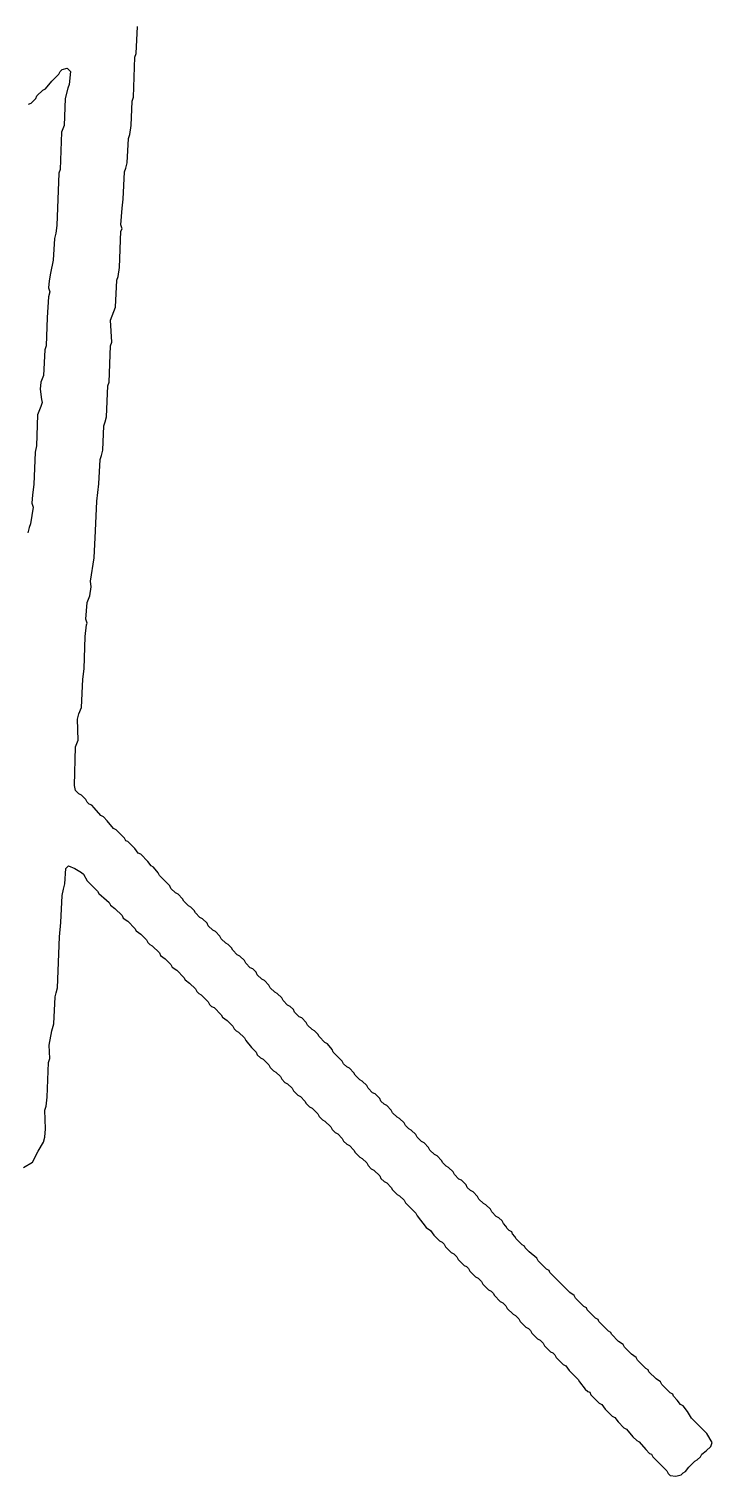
# Model space of a CAD drawing. Header units: millimetres. Extents: x 0 to 174, y 0 to 132.
# Drawn here: x 23.44 to 27.07, y 8.74 to 16.43 of the extents above; entities that cross this region are included whole.
import ezdxf

# ---------------------------------------------------------------- set-up
doc = ezdxf.new("R2010")
doc.units = ezdxf.units.MM
doc.layers.add('BottomOverlay', color=54, linetype='Continuous')

msp = doc.modelspace()

# ---------------------------------------------------------------- linework, layer by layer
at = {"layer": 'BottomOverlay'}
for p, q in [((24.009, 16.2997), (24.0159, 16.4435)), ((23.9953, 16.0669), (24.0022, 16.2792)), ((24.0022, 16.2792), (24.009, 16.2997)), ((23.5263, 16.1115), (23.5605, 16.1525)), ((23.5605, 16.1525), (23.5982, 16.1902)), ((23.5982, 16.1902), (23.605, 16.2039)), ((23.605, 16.2039), (23.6153, 16.2142)), ((23.6153, 16.2142), (23.6427, 16.221)), ((23.6427, 16.221), (23.6598, 16.2039)), ((23.6598, 16.2039), (23.653, 16.1354)), ((23.4749, 16.0601), (23.4818, 16.0738)), ((23.4818, 16.0738), (23.5126, 16.1046)), ((23.5126, 16.1046), (23.5263, 16.1115)), ((23.6461, 16.1149), (23.6324, 16.0601)), ((23.653, 16.1354), (23.6461, 16.1149)), ((23.4373, 16.0293), (23.451, 16.0361)), ((23.451, 16.0361), (23.4749, 16.0601)), ((23.6324, 16.0601), (23.6256, 15.9163)), ((23.9816, 15.9163), (23.9885, 16.0464)), ((23.9885, 16.0464), (23.9953, 16.0669)), ((23.6119, 15.8821), (23.605, 15.6835)), ((23.6256, 15.9163), (23.6119, 15.8821)), ((23.9611, 15.7177), (23.9679, 15.8478)), ((23.9679, 15.8478), (23.9748, 15.8684)), ((23.9748, 15.8684), (23.9816, 15.9163)), ((23.9474, 15.6698), (23.9542, 15.6904)), ((23.9542, 15.6904), (23.9611, 15.7177)), ((23.5982, 15.663), (23.5879, 15.3857)), ((23.605, 15.6835), (23.5982, 15.663)), ((23.9405, 15.526), (23.9474, 15.6698)), ((23.9268, 15.3891), (23.9337, 15.4781)), ((23.9337, 15.4781), (23.9405, 15.526)), ((23.5879, 15.3857), (23.5811, 15.3446)), ((23.9337, 15.3685), (23.9268, 15.3891)), ((23.5742, 15.3172), (23.5674, 15.2008)), ((23.5811, 15.3446), (23.5742, 15.3172)), ((23.92, 15.1631), (23.9268, 15.3548)), ((23.9268, 15.3548), (23.9337, 15.3685)), ((23.5674, 15.2008), (23.5537, 15.1323)), ((23.9132, 15.1152), (23.92, 15.1631)), ((23.5468, 15.0912), (23.5434, 15.0536)), ((23.5537, 15.1323), (23.5468, 15.0912)), ((23.8995, 14.9509), (23.9063, 15.0947)), ((23.9063, 15.0947), (23.9132, 15.1152)), ((23.5434, 15.0056), (23.5366, 14.8961)), ((23.5434, 15.0536), (23.5503, 15.033)), ((23.5503, 15.033), (23.5434, 15.0056)), ((23.8721, 14.8824), (23.8995, 14.9509)), ((23.5366, 14.8961), (23.5297, 14.7455)), ((23.8789, 14.766), (23.8721, 14.8824)), ((23.8721, 14.7455), (23.8789, 14.766)), ((23.5229, 14.7249), (23.516, 14.588)), ((23.5297, 14.7455), (23.5229, 14.7249)), ((23.8652, 14.5537), (23.8721, 14.7455)), ((23.5023, 14.5537), (23.4989, 14.5161)), ((23.516, 14.588), (23.5023, 14.5537)), ((23.8515, 14.3689), (23.8584, 14.5332)), ((23.8584, 14.5332), (23.8652, 14.5537)), ((23.4989, 14.5161), (23.5057, 14.4613)), ((23.5057, 14.4613), (23.5092, 14.4442)), ((23.4852, 14.3791), (23.4784, 14.2148)), ((23.5023, 14.4236), (23.4852, 14.3791)), ((23.5092, 14.4442), (23.5023, 14.4236)), ((23.831, 14.1908), (23.8378, 14.3209)), ((23.8378, 14.3209), (23.8447, 14.3415)), ((23.8447, 14.3415), (23.8515, 14.3689)), ((23.4715, 14.1806), (23.4647, 14.0094)), ((23.4784, 14.2148), (23.4715, 14.1806)), ((23.8173, 14.1429), (23.8241, 14.1635)), ((23.8241, 14.1635), (23.831, 14.1908)), ((23.8104, 14.0128), (23.8173, 14.1429)), ((23.4647, 14.0094), (23.4578, 13.9546)), ((23.8002, 13.9204), (23.8104, 14.0128)), ((23.4578, 13.9546), (23.4544, 13.9101)), ((23.7933, 13.7629), (23.8002, 13.9204)), ((23.4612, 13.8896), (23.4475, 13.8006)), ((23.4544, 13.9101), (23.4612, 13.8896)), ((23.4407, 13.78), (23.4339, 13.7526)), ((23.4475, 13.8006), (23.4407, 13.78)), ((23.7865, 13.6191), (23.7933, 13.7629)), ((23.7659, 13.4959), (23.7865, 13.6191)), ((23.7625, 13.4171), (23.7694, 13.4651)), ((23.7694, 13.4651), (23.7659, 13.4959)), ((23.742, 13.2939), (23.7488, 13.3829)), ((23.7488, 13.3829), (23.7625, 13.4171)), ((23.7386, 13.2014), (23.7454, 13.2631)), ((23.7488, 13.2733), (23.742, 13.2939)), ((23.7454, 13.2631), (23.7488, 13.2733)), ((23.7317, 13.0303), (23.7386, 13.2014)), ((23.7249, 12.9755), (23.7317, 13.0303)), ((23.718, 12.8248), (23.7249, 12.9755)), ((23.6975, 12.7632), (23.7043, 12.7906)), ((23.7043, 12.7906), (23.718, 12.8248)), ((23.7009, 12.6502), (23.6975, 12.7632)), ((23.6803, 12.4106), (23.6872, 12.616)), ((23.6872, 12.616), (23.7009, 12.6502)), ((23.6872, 12.3832), (23.6803, 12.4106)), ((23.7043, 12.3661), (23.6872, 12.3832)), ((23.718, 12.3592), (23.7043, 12.3661)), ((23.742, 12.3353), (23.718, 12.3592)), ((23.7488, 12.3216), (23.742, 12.3353)), ((23.7591, 12.3113), (23.7488, 12.3216)), ((23.7728, 12.3045), (23.7591, 12.3113)), ((23.7865, 12.2908), (23.7728, 12.3045)), ((23.8207, 12.2497), (23.7865, 12.2908)), ((23.8344, 12.2428), (23.8207, 12.2497)), ((23.855, 12.2223), (23.8344, 12.2428)), ((23.8892, 12.1812), (23.855, 12.2223)), ((23.9029, 12.1744), (23.8892, 12.1812)), ((23.9474, 12.1299), (23.9029, 12.1744)), ((23.9542, 12.1162), (23.9474, 12.1299)), ((23.9645, 12.1128), (23.9542, 12.1162)), ((24.0022, 12.0751), (23.9645, 12.1128)), ((24.0193, 12.0511), (24.0022, 12.0751)), ((24.033, 12.0443), (24.0193, 12.0511)), ((24.0706, 12.0066), (24.033, 12.0443)), ((24.0878, 11.9827), (24.0706, 12.0066)), ((23.629, 11.8868), (23.6358, 11.969)), ((23.6358, 11.969), (23.6495, 11.9827)), ((23.6495, 11.9827), (23.6838, 11.969)), ((23.6838, 11.969), (23.718, 11.9484)), ((23.718, 11.9484), (23.7283, 11.9381)), ((23.7283, 11.9381), (23.7488, 11.9039)), ((24.1014, 11.9758), (24.0878, 11.9827)), ((24.1254, 11.945), (24.1014, 11.9758)), ((24.1323, 11.9313), (24.1254, 11.945)), ((24.187, 11.8765), (24.1323, 11.9313)), ((23.6153, 11.8252), (23.6221, 11.8594)), ((23.6221, 11.8594), (23.629, 11.8868)), ((23.7488, 11.9039), (23.8036, 11.8491)), ((23.8036, 11.8491), (23.8104, 11.8354)), ((24.1939, 11.8628), (24.187, 11.8765)), ((24.2178, 11.8389), (24.1939, 11.8628)), ((23.6085, 11.6814), (23.6153, 11.8252)), ((23.8104, 11.8354), (23.8515, 11.8012)), ((23.8515, 11.8012), (23.8652, 11.7875)), ((23.8652, 11.7875), (23.8721, 11.7738)), ((23.8721, 11.7738), (23.896, 11.7567)), ((24.2315, 11.832), (24.2178, 11.8389)), ((24.2555, 11.8081), (24.2315, 11.832)), ((24.2624, 11.7944), (24.2555, 11.8081)), ((24.2863, 11.7704), (24.2624, 11.7944)), ((24.3, 11.7636), (24.2863, 11.7704)), ((23.896, 11.7567), (23.9337, 11.719)), ((23.9337, 11.719), (23.9405, 11.7054)), ((23.9405, 11.7054), (23.9645, 11.6882)), ((23.9645, 11.6882), (24.0022, 11.6506)), ((24.3171, 11.7464), (24.3, 11.7636)), ((24.324, 11.7327), (24.3171, 11.7464)), ((24.3479, 11.7088), (24.324, 11.7327)), ((24.3616, 11.7019), (24.3479, 11.7088)), ((24.3856, 11.678), (24.3616, 11.7019)), ((23.6016, 11.6061), (23.6085, 11.6814)), ((24.0022, 11.6506), (24.009, 11.6369)), ((24.009, 11.6369), (24.033, 11.6198)), ((24.033, 11.6198), (24.0638, 11.589)), ((24.3924, 11.6643), (24.3856, 11.678)), ((24.4164, 11.6403), (24.3924, 11.6643)), ((24.4301, 11.6335), (24.4164, 11.6403)), ((24.4541, 11.6095), (24.4301, 11.6335)), ((23.5913, 11.3356), (23.6016, 11.6061)), ((24.0638, 11.589), (24.0706, 11.5753)), ((24.0706, 11.5753), (24.0809, 11.565)), ((24.0809, 11.565), (24.0946, 11.5581)), ((24.0946, 11.5581), (24.1323, 11.5205)), ((24.4609, 11.5958), (24.4541, 11.6095)), ((24.4849, 11.5718), (24.4609, 11.5958)), ((24.4986, 11.565), (24.4849, 11.5718)), ((24.5157, 11.5479), (24.4986, 11.565)), ((24.5225, 11.5342), (24.5157, 11.5479)), ((24.5465, 11.5102), (24.5225, 11.5342)), ((24.1323, 11.5205), (24.1391, 11.5068)), ((24.1391, 11.5068), (24.1631, 11.4897)), ((24.1631, 11.4897), (24.1939, 11.4589)), ((24.1939, 11.4589), (24.2007, 11.4452)), ((24.5602, 11.5034), (24.5465, 11.5102)), ((24.5842, 11.4794), (24.5602, 11.5034)), ((24.591, 11.4657), (24.5842, 11.4794)), ((24.615, 11.4417), (24.591, 11.4657)), ((24.2007, 11.4452), (24.2247, 11.428)), ((24.2247, 11.428), (24.2624, 11.3904)), ((24.2624, 11.3904), (24.2692, 11.3767)), ((24.6287, 11.4349), (24.615, 11.4417)), ((24.6458, 11.4178), (24.6287, 11.4349)), ((24.6526, 11.4041), (24.6458, 11.4178)), ((24.6766, 11.3801), (24.6526, 11.4041)), ((23.5776, 11.2877), (23.5845, 11.3082)), ((23.5845, 11.3082), (23.5913, 11.3356)), ((24.2692, 11.3767), (24.2932, 11.3596)), ((24.2932, 11.3596), (24.324, 11.3288)), ((24.324, 11.3288), (24.3308, 11.3151)), ((24.3308, 11.3151), (24.3411, 11.3048)), ((24.3411, 11.3048), (24.3548, 11.2979)), ((24.6903, 11.3733), (24.6766, 11.3801)), ((24.7143, 11.3493), (24.6903, 11.3733)), ((24.7211, 11.3356), (24.7143, 11.3493)), ((24.7451, 11.3116), (24.7211, 11.3356)), ((24.7588, 11.3048), (24.7451, 11.3116)), ((24.7827, 11.2808), (24.7588, 11.3048)), ((23.5708, 11.1439), (23.5776, 11.2877)), ((24.3548, 11.2979), (24.3924, 11.2603)), ((24.3924, 11.2603), (24.3993, 11.2466)), ((24.3993, 11.2466), (24.4096, 11.2363)), ((24.4096, 11.2363), (24.4233, 11.2295)), ((24.4233, 11.2295), (24.4609, 11.1918)), ((24.7896, 11.2671), (24.7827, 11.2808)), ((24.8135, 11.2432), (24.7896, 11.2671)), ((24.8272, 11.2363), (24.8135, 11.2432)), ((24.8444, 11.2192), (24.8272, 11.2363)), ((24.4609, 11.1918), (24.4678, 11.1781)), ((24.4678, 11.1781), (24.4917, 11.161)), ((24.4917, 11.161), (24.5225, 11.1302)), ((24.8512, 11.2055), (24.8444, 11.2192)), ((24.8752, 11.1815), (24.8512, 11.2055)), ((24.8889, 11.1747), (24.8752, 11.1815)), ((24.9128, 11.1507), (24.8889, 11.1747)), ((24.9197, 11.137), (24.9128, 11.1507)), ((23.5468, 11.0309), (23.5605, 11.1062)), ((23.5605, 11.1062), (23.5708, 11.1439)), ((24.5225, 11.1302), (24.5294, 11.1165)), ((24.5294, 11.1165), (24.5397, 11.1062)), ((24.5397, 11.1062), (24.5534, 11.0994)), ((24.5534, 11.0994), (24.5842, 11.0686)), ((24.9436, 11.1131), (24.9197, 11.137)), ((24.9573, 11.1062), (24.9436, 11.1131)), ((24.9744, 11.0891), (24.9573, 11.1062)), ((24.9813, 11.0754), (24.9744, 11.0891)), ((25.0121, 11.0446), (24.9813, 11.0754)), ((23.5503, 10.959), (23.5468, 11.0309)), ((24.5842, 11.0686), (24.591, 11.0549)), ((24.591, 11.0549), (24.6218, 11.0172)), ((24.6218, 11.0172), (24.6458, 10.9933)), ((25.0258, 11.0378), (25.0121, 11.0446)), ((25.0498, 11.0069), (25.0258, 11.0378)), ((25.0566, 10.9933), (25.0498, 11.0069)), ((23.5366, 10.7536), (23.5434, 10.9385)), ((23.5434, 10.9385), (23.5503, 10.959)), ((24.6458, 10.9933), (24.6526, 10.9796)), ((24.6526, 10.9796), (24.6698, 10.9624)), ((24.6698, 10.9624), (24.6834, 10.9556)), ((24.6834, 10.9556), (24.7143, 10.9248)), ((24.7143, 10.9248), (24.7211, 10.9111)), ((25.1045, 10.9453), (25.0566, 10.9933)), ((25.1114, 10.9316), (25.1045, 10.9453)), ((25.1285, 10.9145), (25.1114, 10.9316)), ((24.7211, 10.9111), (24.7382, 10.894)), ((24.7382, 10.894), (24.7519, 10.8871)), ((24.7519, 10.8871), (24.7759, 10.8632)), ((24.7759, 10.8632), (24.7827, 10.8495)), ((24.7827, 10.8495), (24.7998, 10.8323)), ((25.1422, 10.9077), (25.1285, 10.9145)), ((25.1662, 10.8837), (25.1422, 10.9077)), ((25.173, 10.87), (25.1662, 10.8837)), ((25.197, 10.846), (25.173, 10.87)), ((25.2107, 10.8392), (25.197, 10.846)), ((24.7998, 10.8323), (24.8135, 10.8255)), ((24.8135, 10.8255), (24.8375, 10.8015)), ((24.8375, 10.8015), (24.8444, 10.7878)), ((24.8444, 10.7878), (24.8683, 10.7639)), ((25.2346, 10.8152), (25.2107, 10.8392)), ((25.2415, 10.8015), (25.2346, 10.8152)), ((25.2655, 10.7776), (25.2415, 10.8015)), ((25.2791, 10.7707), (25.2655, 10.7776)), ((25.3031, 10.7468), (25.2791, 10.7707)), ((23.5229, 10.6851), (23.5297, 10.7057)), ((23.5297, 10.7057), (23.5366, 10.7536)), ((24.8683, 10.7639), (24.882, 10.757)), ((24.882, 10.757), (24.906, 10.7331)), ((24.906, 10.7331), (24.9128, 10.7194)), ((24.9128, 10.7194), (24.9299, 10.7023)), ((24.9299, 10.7023), (24.9436, 10.6954)), ((24.9436, 10.6954), (24.9744, 10.6646)), ((25.31, 10.7331), (25.3031, 10.7468)), ((25.3271, 10.7159), (25.31, 10.7331)), ((25.3408, 10.7091), (25.3271, 10.7159)), ((25.3647, 10.6851), (25.3408, 10.7091)), ((23.5263, 10.5859), (23.5229, 10.6851)), ((24.9744, 10.6646), (24.9813, 10.6509)), ((24.9813, 10.6509), (24.9984, 10.6338)), ((24.9984, 10.6338), (25.0121, 10.6269)), ((25.0121, 10.6269), (25.0429, 10.5961)), ((25.3716, 10.6714), (25.3647, 10.6851)), ((25.3955, 10.6475), (25.3716, 10.6714)), ((25.4092, 10.6406), (25.3955, 10.6475)), ((25.4332, 10.6167), (25.4092, 10.6406)), ((25.4401, 10.603), (25.4332, 10.6167)), ((23.516, 10.514), (23.5229, 10.5413)), ((23.5229, 10.5413), (23.5263, 10.5859)), ((25.0429, 10.5961), (25.0498, 10.5824)), ((25.0498, 10.5824), (25.0669, 10.5653)), ((25.0669, 10.5653), (25.0806, 10.5585)), ((25.0806, 10.5585), (25.1045, 10.5345)), ((25.1045, 10.5345), (25.1114, 10.5208)), ((25.4572, 10.5859), (25.4401, 10.603)), ((25.4709, 10.579), (25.4572, 10.5859)), ((25.4948, 10.555), (25.4709, 10.579)), ((25.5017, 10.5413), (25.4948, 10.555)), ((25.5256, 10.5174), (25.5017, 10.5413)), ((23.4578, 10.4078), (23.4886, 10.466)), ((23.4886, 10.466), (23.516, 10.514)), ((25.1114, 10.5208), (25.1285, 10.5037)), ((25.1285, 10.5037), (25.1422, 10.4968)), ((25.1422, 10.4968), (25.1662, 10.4729)), ((25.1662, 10.4729), (25.173, 10.4592)), ((25.173, 10.4592), (25.197, 10.4352)), ((25.5393, 10.5105), (25.5256, 10.5174)), ((25.5633, 10.4866), (25.5393, 10.5105)), ((25.5701, 10.4729), (25.5633, 10.4866)), ((25.5941, 10.4489), (25.5701, 10.4729)), ((23.4099, 10.3804), (23.4578, 10.4078)), ((25.197, 10.4352), (25.2107, 10.4284)), ((25.2107, 10.4284), (25.2346, 10.4044)), ((25.2346, 10.4044), (25.2415, 10.3907)), ((25.2415, 10.3907), (25.2586, 10.3736)), ((25.6078, 10.4421), (25.5941, 10.4489)), ((25.6318, 10.4181), (25.6078, 10.4421)), ((25.6386, 10.4044), (25.6318, 10.4181)), ((25.6557, 10.3873), (25.6386, 10.4044)), ((25.6694, 10.3804), (25.6557, 10.3873)), ((25.2586, 10.3736), (25.2723, 10.3667)), ((25.2723, 10.3667), (25.3031, 10.3359)), ((25.3031, 10.3359), (25.31, 10.3222)), ((25.31, 10.3222), (25.3271, 10.3051)), ((25.3271, 10.3051), (25.3408, 10.2983)), ((25.6934, 10.3565), (25.6694, 10.3804)), ((25.7002, 10.3428), (25.6934, 10.3565)), ((25.7242, 10.3188), (25.7002, 10.3428)), ((25.7379, 10.312), (25.7242, 10.3188)), ((25.7619, 10.288), (25.7379, 10.312)), ((25.3408, 10.2983), (25.3647, 10.2743)), ((25.3647, 10.2743), (25.3716, 10.2606)), ((25.3716, 10.2606), (25.3955, 10.2366)), ((25.3955, 10.2366), (25.4092, 10.2298)), ((25.4092, 10.2298), (25.4332, 10.2058)), ((25.7687, 10.2743), (25.7619, 10.288)), ((25.7858, 10.2572), (25.7687, 10.2743)), ((25.7995, 10.2503), (25.7858, 10.2572)), ((25.8235, 10.2264), (25.7995, 10.2503)), ((25.4332, 10.2058), (25.4401, 10.1921)), ((25.4401, 10.1921), (25.4948, 10.1374)), ((25.8303, 10.2127), (25.8235, 10.2264)), ((25.8543, 10.1887), (25.8303, 10.2127)), ((25.868, 10.1819), (25.8543, 10.1887)), ((25.892, 10.1579), (25.868, 10.1819)), ((25.8988, 10.1442), (25.892, 10.1579)), ((25.4948, 10.1374), (25.5017, 10.1237)), ((25.5017, 10.1237), (25.5496, 10.062)), ((25.9228, 10.1202), (25.8988, 10.1442)), ((25.9365, 10.1134), (25.9228, 10.1202)), ((25.9536, 10.0963), (25.9365, 10.1134)), ((25.9604, 10.0826), (25.9536, 10.0963)), ((25.9741, 10.0689), (25.9604, 10.0826)), ((25.5496, 10.062), (25.5736, 10.0449)), ((25.5736, 10.0449), (25.5907, 10.021)), ((25.5907, 10.021), (25.6215, 9.9902)), ((25.981, 10.0552), (25.9741, 10.0689)), ((25.9912, 10.0449), (25.981, 10.0552)), ((26.0049, 10.0381), (25.9912, 10.0449)), ((26.0084, 10.0278), (26.0049, 10.0381)), ((26.0221, 10.0141), (26.0084, 10.0278)), ((26.0289, 10.0004), (26.0221, 10.0141)), ((26.0597, 9.9696), (26.0289, 10.0004)), ((25.6215, 9.9902), (25.6352, 9.9833)), ((25.6352, 9.9833), (25.6455, 9.973)), ((25.6455, 9.973), (25.6523, 9.9593)), ((25.6523, 9.9593), (25.6831, 9.9285)), ((25.6831, 9.9285), (25.6968, 9.9217)), ((25.6968, 9.9217), (25.7139, 9.9046)), ((26.0734, 9.9628), (26.0597, 9.9696)), ((26.0768, 9.9525), (26.0734, 9.9628)), ((26.0974, 9.932), (26.0768, 9.9525)), ((26.1385, 9.8977), (26.0974, 9.932)), ((25.7139, 9.9046), (25.7208, 9.8909)), ((25.7208, 9.8909), (25.7516, 9.8601)), ((25.7516, 9.8601), (25.7653, 9.8532)), ((25.7653, 9.8532), (25.7756, 9.8429)), ((25.7756, 9.8429), (25.7824, 9.8292)), ((26.1453, 9.884), (26.1385, 9.8977)), ((26.1898, 9.8395), (26.1453, 9.884)), ((25.7824, 9.8292), (25.8132, 9.7984)), ((25.8132, 9.7984), (25.8269, 9.7916)), ((25.8269, 9.7916), (25.844, 9.7745)), ((25.844, 9.7745), (25.8509, 9.7608)), ((26.2035, 9.8327), (26.1898, 9.8395)), ((26.2069, 9.8224), (26.2035, 9.8327)), ((26.3131, 9.7163), (26.2069, 9.8224)), ((25.8509, 9.7608), (25.8817, 9.73)), ((25.8817, 9.73), (25.8954, 9.7231)), ((25.8954, 9.7231), (25.9057, 9.7128)), ((25.9057, 9.7128), (25.9125, 9.6992)), ((25.9125, 9.6992), (25.9433, 9.6683)), ((26.337, 9.6992), (26.3131, 9.7163)), ((26.3439, 9.6855), (26.337, 9.6992)), ((25.9433, 9.6683), (25.957, 9.6615)), ((25.957, 9.6615), (25.9741, 9.6444)), ((25.9741, 9.6444), (25.981, 9.6307)), ((25.981, 9.6307), (26.0118, 9.5999)), ((26.3884, 9.641), (26.3439, 9.6855)), ((26.4021, 9.6341), (26.3884, 9.641)), ((26.4055, 9.6238), (26.4021, 9.6341)), ((26.45, 9.5793), (26.4055, 9.6238)), ((26.0118, 9.5999), (26.0255, 9.593)), ((26.0255, 9.593), (26.0426, 9.5759)), ((26.0426, 9.5759), (26.0494, 9.5622)), ((26.0494, 9.5622), (26.0803, 9.5314)), ((26.4637, 9.5725), (26.45, 9.5793)), ((26.4671, 9.5622), (26.4637, 9.5725)), ((26.5185, 9.5109), (26.4671, 9.5622)), ((26.0803, 9.5314), (26.0939, 9.5246)), ((26.0939, 9.5246), (26.1042, 9.5143)), ((26.1042, 9.5143), (26.1111, 9.5006)), ((26.1111, 9.5006), (26.1419, 9.4698)), ((26.1419, 9.4698), (26.1556, 9.4629)), ((26.1556, 9.4629), (26.1727, 9.4458)), ((26.5322, 9.504), (26.5185, 9.5109)), ((26.5356, 9.4937), (26.5322, 9.504)), ((26.5732, 9.4561), (26.5356, 9.4937)), ((26.1727, 9.4458), (26.1795, 9.4321)), ((26.1795, 9.4321), (26.2103, 9.4013)), ((26.2103, 9.4013), (26.224, 9.3945)), ((26.224, 9.3945), (26.2343, 9.3842)), ((26.2343, 9.3842), (26.2412, 9.3705)), ((26.5972, 9.439), (26.5732, 9.4561)), ((26.6041, 9.4253), (26.5972, 9.439)), ((26.6417, 9.3876), (26.6041, 9.4253)), ((26.6657, 9.3705), (26.6417, 9.3876)), ((26.2412, 9.3705), (26.2788, 9.3328)), ((26.2788, 9.3328), (26.2925, 9.326)), ((26.2925, 9.326), (26.3096, 9.302)), ((26.6725, 9.3568), (26.6657, 9.3705)), ((26.717, 9.3123), (26.6725, 9.3568)), ((26.7307, 9.3054), (26.717, 9.3123)), ((26.7342, 9.2952), (26.7307, 9.3054)), ((26.3096, 9.302), (26.3576, 9.2541)), ((26.3576, 9.2541), (26.3644, 9.2404)), ((26.3644, 9.2404), (26.3952, 9.2027)), ((26.7718, 9.2575), (26.7342, 9.2952)), ((26.7958, 9.2404), (26.7718, 9.2575)), ((26.8026, 9.2267), (26.7958, 9.2404)), ((26.3952, 9.2027), (26.4089, 9.189)), ((26.4089, 9.189), (26.4192, 9.1856)), ((26.4192, 9.1856), (26.426, 9.1719)), ((26.426, 9.1719), (26.4705, 9.1274)), ((26.8471, 9.1822), (26.8026, 9.2267)), ((26.8608, 9.1754), (26.8471, 9.1822)), ((26.8642, 9.1651), (26.8608, 9.1754)), ((26.8848, 9.1445), (26.8642, 9.1651)), ((26.4705, 9.1274), (26.4842, 9.1206)), ((26.4842, 9.1206), (26.5013, 9.0966)), ((26.5013, 9.0966), (26.539, 9.059)), ((26.9019, 9.1206), (26.8848, 9.1445)), ((26.9156, 9.1137), (26.9019, 9.1206)), ((26.9396, 9.0829), (26.9156, 9.1137)), ((26.9601, 9.0487), (26.9396, 9.0829)), ((26.539, 9.059), (26.5527, 9.0521)), ((26.5527, 9.0521), (26.5698, 9.0281)), ((26.5698, 9.0281), (26.6006, 8.9973)), ((26.6006, 8.9973), (26.6143, 8.9905)), ((27.0423, 8.9665), (26.9601, 9.0487)), ((26.6143, 8.9905), (26.6486, 8.9494)), ((26.6486, 8.9494), (26.6691, 8.9289)), ((26.6691, 8.9289), (26.6828, 8.922)), ((26.6828, 8.922), (26.717, 8.8809)), ((27.0697, 8.9186), (27.0423, 8.9665)), ((26.717, 8.8809), (26.7376, 8.8604)), ((26.7376, 8.8604), (26.7478, 8.857)), ((26.7478, 8.857), (26.7547, 8.8433)), ((26.7547, 8.8433), (26.83, 8.768)), ((26.9909, 8.8261), (27.008, 8.8433)), ((27.008, 8.8433), (27.0149, 8.857)), ((27.0149, 8.857), (27.0388, 8.8741)), ((27.0388, 8.8741), (27.0628, 8.898)), ((27.0628, 8.898), (27.0697, 8.9186)), ((26.83, 8.768), (26.8369, 8.7543)), ((26.9293, 8.7645), (26.9464, 8.7885)), ((26.9464, 8.7885), (26.9772, 8.8193)), ((26.9772, 8.8193), (26.9909, 8.8261)), ((26.8369, 8.7543), (26.8471, 8.744)), ((26.8471, 8.744), (26.8779, 8.7406)), ((26.8779, 8.7406), (26.9053, 8.7474)), ((26.9053, 8.7474), (26.9156, 8.7577)), ((26.9156, 8.7577), (26.9293, 8.7645))]:
    msp.add_line(p, q, dxfattribs=at)

doc.saveas('drawing.dxf')
